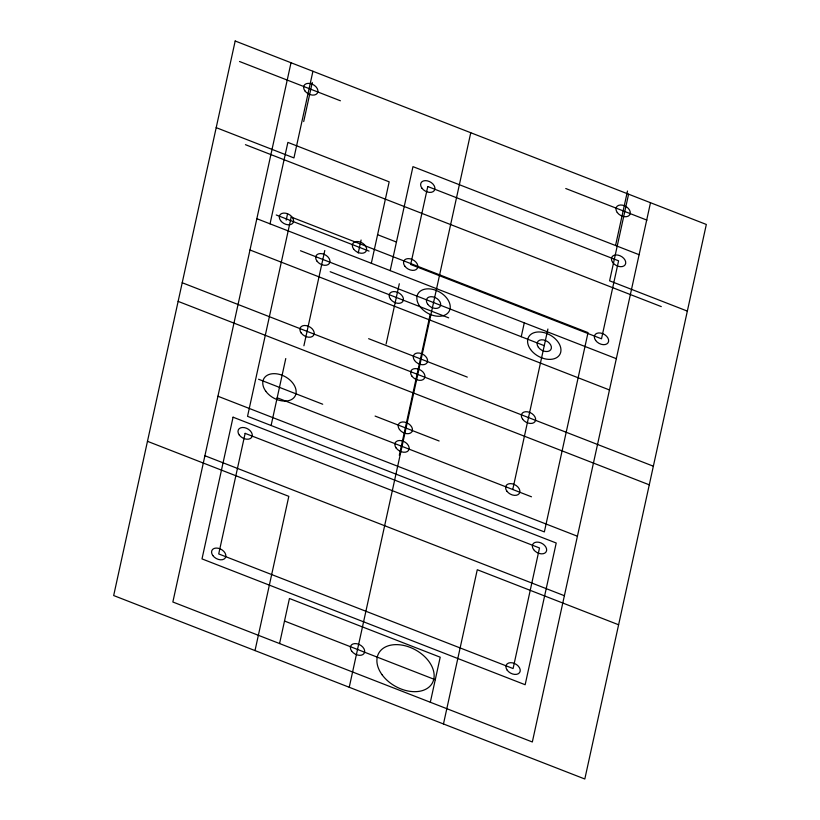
<?xml version="1.0" encoding="UTF-8"?>
<svg xmlns="http://www.w3.org/2000/svg" width="820" height="820" viewBox="0 0 820 820"><rect width="100%" height="100%" fill="white"/><g stroke="black" fill="none" stroke-linecap="round" stroke-linejoin="round"><path stroke-width="1.23" d="M291.018 62.74L172.856 602.003L532.334 741.977L650.496 202.714M270.036 223.839L287.882 142.393L389.172 181.835L371.327 263.281M312.922 71.268L293.939 157.922L216.203 127.643M303.697 121.555L312.266 82.471M286.19 220.139L287.553 213.876M271.236 424.893L285.77 358.535M303.902 345.784L324.781 250.51M255.01 650.588L288.814 496.346L147.467 441.314M358.237 253.011L361.087 240.014M279.569 643.556L289.439 598.497L440.207 657.199L430.326 702.258M390.176 270.62L412.962 166.644L639.108 254.702M386.117 343.99L399.309 283.751M399.309 455.305L430.151 314.552M349.238 687.273L470.762 132.727M521.243 336.702L524.277 322.844M443.466 723.968L477.271 569.726L618.608 624.768M512.746 489.499L547.903 329.025M615.584 245.364L627.495 191.019M628.591 194.186L609.598 280.829L687.345 311.098M239.522 61.5L340.402 100.778M565.749 188.518L646.929 220.129M245.436 144.679L661.289 306.598M377.589 234.704L396.439 242.043M276.248 214.973L369.051 251.115M256.844 218.704L616.322 358.678M300.479 250.746L544.265 345.671M330.163 271.707L448.694 317.863M249.987 249.987L609.465 389.961M368.631 338.691L467.287 377.108M182.214 282.746L653.355 466.201M178.135 301.381L649.276 484.825M375.099 416.068L439.13 440.996M258.577 379.25L322.711 404.229M277.17 397.782L531.483 496.797M217.935 396.244L577.413 536.218M204.897 455.735L564.385 595.709M284.499 621.027L435.266 679.729M235.186 41L113.672 595.545L584.814 779L706.327 224.454L235.186 41M233.064 417.185L202.007 558.902L525.159 684.731L556.216 543.014L233.064 417.185M291.213 217.044L247.537 416.334L544.357 531.903L588.032 332.612L291.213 217.044M245.139 433.36L218.714 553.941L513.084 668.556L539.509 547.975L245.139 433.36M427.773 186.519L410.687 264.501L601.501 338.803L618.587 260.821L427.773 186.519M382.028 674.686A30.668 20.797 29.2 0 0 431.443 684.454A30.668 20.797 29.2 0 0 403.091 645.309A30.668 20.797 29.2 0 0 382.028 674.686M351.657 651.09A7.667 5.197 29.2 0 0 364.008 653.54A7.667 5.197 29.2 0 0 356.915 643.751A7.667 5.197 29.2 0 0 351.657 651.09M353.604 249.013A7.667 5.197 29.2 0 0 365.956 251.463A7.667 5.197 29.2 0 0 358.863 241.674A7.667 5.197 29.2 0 0 353.604 249.013M280.573 220.58A7.667 5.197 29.2 0 0 292.924 223.019A7.667 5.197 29.2 0 0 285.842 213.241A7.667 5.197 29.2 0 0 280.573 220.58M612.714 262.451A7.667 5.197 29.2 0 0 625.066 264.901A7.667 5.197 29.2 0 0 617.983 255.112A7.667 5.197 29.2 0 0 612.714 262.451M595.627 340.433A7.667 5.197 29.2 0 0 607.979 342.883A7.667 5.197 29.2 0 0 600.896 333.094A7.667 5.197 29.2 0 0 595.627 340.433M421.9 188.159A7.667 5.197 29.2 0 0 434.262 190.599A7.667 5.197 29.2 0 0 427.169 180.81A7.667 5.197 29.2 0 0 421.9 188.159M404.813 266.141A7.667 5.197 29.2 0 0 417.175 268.581A7.667 5.197 29.2 0 0 410.082 258.792A7.667 5.197 29.2 0 0 404.813 266.141M419.84 306.372A17.896 12.136 29.2 0 0 448.663 312.071A17.896 12.136 29.2 0 0 432.13 289.234A17.896 12.136 29.2 0 0 419.84 306.372M530.56 349.484A17.896 12.136 29.2 0 0 559.383 355.183A17.896 12.136 29.2 0 0 542.84 332.346A17.896 12.136 29.2 0 0 530.56 349.484M507.211 670.196A7.667 5.197 29.2 0 0 519.562 672.636A7.667 5.197 29.2 0 0 512.48 662.847A7.667 5.197 29.2 0 0 507.211 670.196M533.635 549.615A7.667 5.197 29.2 0 0 545.987 552.055A7.667 5.197 29.2 0 0 538.904 542.266A7.667 5.197 29.2 0 0 533.635 549.615M239.266 434.989A7.667 5.197 29.2 0 0 251.617 437.439A7.667 5.197 29.2 0 0 244.534 427.65A7.667 5.197 29.2 0 0 239.266 434.989M212.841 555.57A7.667 5.197 29.2 0 0 225.203 558.01A7.667 5.197 29.2 0 0 218.11 548.231A7.667 5.197 29.2 0 0 212.841 555.57M414.561 360.492A7.667 5.197 29.2 0 0 426.923 362.942A7.667 5.197 29.2 0 0 419.83 353.154A7.667 5.197 29.2 0 0 414.561 360.492M399.453 429.465A7.667 5.197 29.2 0 0 411.804 431.914A7.667 5.197 29.2 0 0 404.721 422.126A7.667 5.197 29.2 0 0 399.453 429.465M304.907 90.876A7.667 5.197 29.2 0 0 317.258 93.316A7.667 5.197 29.2 0 0 310.165 83.527A7.667 5.197 29.2 0 0 304.907 90.876M617.265 212.503A7.667 5.197 29.2 0 0 629.627 214.942A7.667 5.197 29.2 0 0 622.534 205.164A7.667 5.197 29.2 0 0 617.265 212.503M390.433 299.095A7.667 5.197 29.2 0 0 402.794 301.534A7.667 5.197 29.2 0 0 395.701 291.756A7.667 5.197 29.2 0 0 390.433 299.095M301.196 333.002A7.667 5.197 29.2 0 0 313.547 335.441A7.667 5.197 29.2 0 0 306.454 325.653A7.667 5.197 29.2 0 0 301.196 333.002M522.627 419.225A7.667 5.197 29.2 0 0 534.978 421.664A7.667 5.197 29.2 0 0 527.895 411.876A7.667 5.197 29.2 0 0 522.627 419.225M427.671 304.189A7.667 5.197 29.2 0 0 440.022 306.629A7.667 5.197 29.2 0 0 432.939 296.85A7.667 5.197 29.2 0 0 427.671 304.189M396.152 448.027A7.667 5.197 29.2 0 0 408.503 450.467A7.667 5.197 29.2 0 0 401.421 440.678A7.667 5.197 29.2 0 0 396.152 448.027M316.95 261.078A7.667 5.197 29.2 0 0 329.302 263.517A7.667 5.197 29.2 0 0 322.219 253.739A7.667 5.197 29.2 0 0 316.95 261.078M538.391 347.301A7.667 5.197 29.2 0 0 550.743 349.74A7.667 5.197 29.2 0 0 543.65 339.962A7.667 5.197 29.2 0 0 538.391 347.301M506.873 491.139A7.667 5.197 29.2 0 0 519.224 493.578A7.667 5.197 29.2 0 0 512.131 483.79A7.667 5.197 29.2 0 0 506.873 491.139M411.906 376.113A7.667 5.197 29.2 0 0 424.268 378.553A7.667 5.197 29.2 0 0 417.175 368.764A7.667 5.197 29.2 0 0 411.906 376.113M265.752 391.191A17.896 12.136 29.2 0 0 294.575 396.89A17.896 12.136 29.2 0 0 278.031 374.053A17.896 12.136 29.2 0 0 265.752 391.191"/></g></svg>
